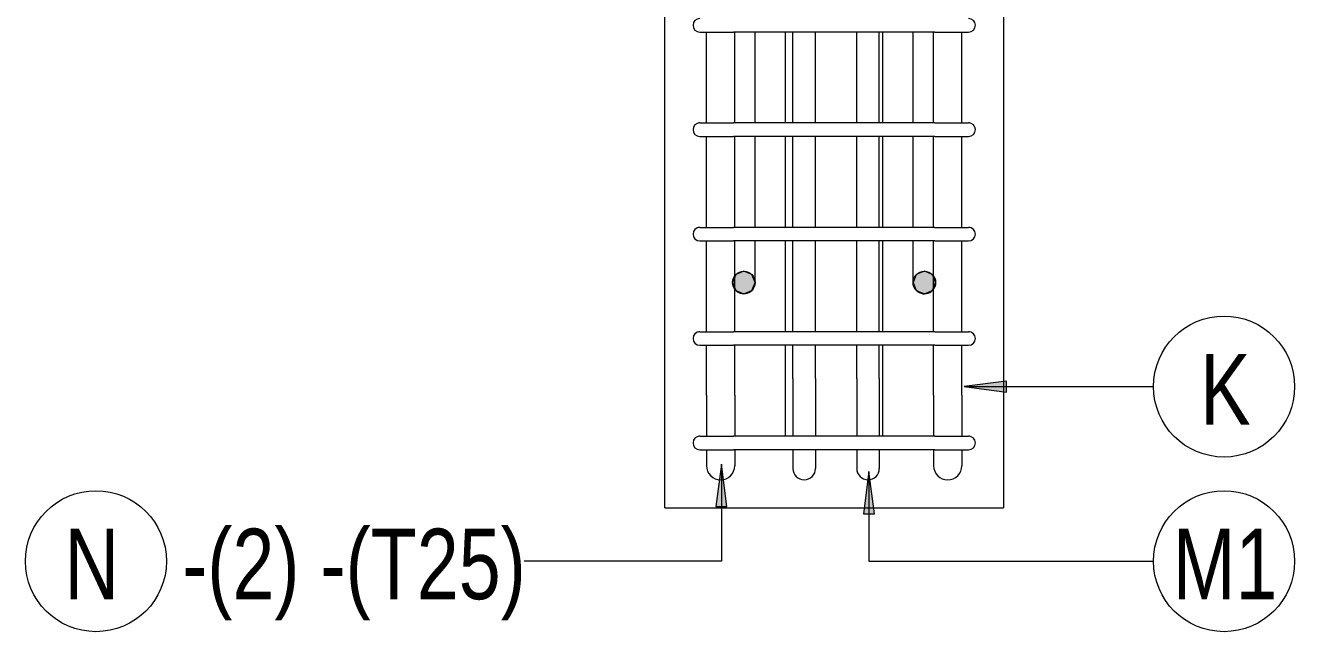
# Model space of a CAD drawing. Header units: millimetres. Extents: x 9013 to 19551, y 11604 to 23400.
# Drawn here: x 13755 to 14880, y 11604 to 12142 of the extents above; entities that cross this region are included whole.
import ezdxf

# ---------------------------------------------------------------- set-up
doc = ezdxf.new("R2010")
doc.units = ezdxf.units.MM
for name, color, linetype, lineweight in [('S-BEAM', 12, 'Continuous', 18), ('S-RBAR', 171, 'Continuous', 18), ('S-RBAR-IDEN', 171, 'Continuous', 9)]:
    doc.layers.add(name, color=color, linetype=linetype, lineweight=lineweight)
doc.styles.add('Nirmala UI Semilight', font='NirmalaS.ttf', dxfattribs={"width": 0.8, "height": 62.5})

# ---------------------------------------------------------------- blocks, each defined once
blk = doc.blocks.new('M_Rebar Tag_rfa MARK - ARROW-794226-Elevation Top 2')
at = {"layer": 'S-RBAR-IDEN'}
blk.add_circle((11210.2, 12280.7), 62.5, dxfattribs=at)

msp = doc.modelspace()

# ---------------------------------------------------------------- hatches: boundary and pattern name
at = {"layer": 'S-RBAR'}
for points in [[(14392, 11903.8), (14399.1, 11906.7), (14402, 11913.8), (14399.1, 11920.9), (14392, 11923.8), (14384.9, 11920.9), (14382, 11913.8), (14384.9, 11906.7)], [(14552, 11903.8), (14559.1, 11906.7), (14562, 11913.8), (14559.1, 11920.9), (14552, 11923.8), (14544.9, 11920.9), (14542, 11913.8), (14544.9, 11906.7)]]:
    msp.add_hatch(color=256, dxfattribs=at).paths.add_polyline_path(points)
h = msp.add_hatch(color=256, dxfattribs=at)
edge = h.paths.add_edge_path()
edge.add_arc((14392, 11913.8), 10, 0, 360)
h = msp.add_hatch(color=256, dxfattribs=at)
edge = h.paths.add_edge_path()
edge.add_arc((14552, 11913.8), 10, 0, 360)
at = {"layer": 'S-RBAR-IDEN'}
for points in [[(14587.3, 11821.5), (14624.8, 11816.5), (14624.8, 11826.4)], [(14372.2, 11752.7), (14367.2, 11715.2), (14377.1, 11715.2)], [(14502.9, 11746.1), (14498, 11708.6), (14507.9, 11708.6)]]:
    msp.add_hatch(color=256, dxfattribs=at).paths.add_polyline_path(points)

# ---------------------------------------------------------------- linework, layer by layer
at = {"layer": 'S-BEAM'}
for p, q in [((14322, 11713.8), (14322, 12713.8)), ((14622.2, 12713.8), (14622.2, 11713.8)), ((14322, 11713.8), (14622.2, 11713.8))]:
    msp.add_line(p, q, dxfattribs=at)
at = {"layer": 'S-RBAR'}
for p, q in [((14353, 12136), (14354, 12136)), ((14354.3, 12136), (14355, 12136)), ((14355, 12136), (14357.6, 12136)), ((14357.6, 12136), (14359.4, 12136)), ((14359, 12055.4), (14359, 12136)), ((14359.4, 12136), (14363, 12136)), ((14362.9, 12136), (14365.6, 12136)), ((14365.6, 12136), (14369.9, 12136)), ((14369.9, 12136), (14372.9, 12136)), ((14372.9, 12136), (14378, 12136)), ((14378, 12136), (14381.4, 12136)), ((14381.4, 12136), (14383, 12136)), ((14561.2, 12136), (14383, 12136)), ((14384, 12055.4), (14384, 12136)), ((14402, 12055.4), (14402, 12136)), ((14429.1, 12055.4), (14429.1, 12136)), ((14435.6, 12055.4), (14435.6, 12136)), ((14455.6, 12055.4), (14455.6, 12136)), ((14492.1, 12055.4), (14492.1, 12136)), ((14512.1, 12055.4), (14512.1, 12136)), ((14515.1, 12055.4), (14515.1, 12136)), ((14542, 12055.4), (14542, 12136)), ((14560.2, 12055.4), (14560.2, 12136)), ((14561.2, 12136), (14591.2, 12136)), ((14585.2, 12055.4), (14585.2, 12136)), ((14353, 12055.4), (14354, 12055.4)), ((14354.3, 12055.4), (14355, 12055.4)), ((14355, 12055.4), (14357.6, 12055.4)), ((14357.6, 12055.4), (14359.4, 12055.4)), ((14359.4, 12055.4), (14361.8, 12055.4)), ((14361.8, 12055.4), (14362.6, 12055.4)), ((14362.6, 12055.4), (14381.8, 12055.4)), ((14381.8, 12055.4), (14383, 12055.4)), ((14561.2, 12055.4), (14383, 12055.4)), ((14561.2, 12055.4), (14591.2, 12055.4)), ((14353, 12043.4), (14354, 12043.4)), ((14354.3, 12043.4), (14355, 12043.4)), ((14355, 12043.4), (14357.6, 12043.4)), ((14357.6, 12043.4), (14359.4, 12043.4)), ((14359, 11962.7), (14359, 12043.4)), ((14359.4, 12043.4), (14363, 12043.4)), ((14362.9, 12043.4), (14365.6, 12043.4)), ((14365.6, 12043.4), (14369.9, 12043.4)), ((14369.9, 12043.4), (14372.9, 12043.4)), ((14372.9, 12043.4), (14378, 12043.4)), ((14378, 12043.4), (14381.4, 12043.4)), ((14381.4, 12043.4), (14383, 12043.4)), ((14561.2, 12043.4), (14383, 12043.4)), ((14384, 11962.7), (14384, 12043.4)), ((14402, 11993.8), (14402, 12043.4)), ((14429.1, 11962.7), (14429.1, 12043.4)), ((14435.6, 11962.7), (14435.6, 12043.4)), ((14455.6, 11962.7), (14455.6, 12043.4)), ((14492.1, 11962.7), (14492.1, 12043.4)), ((14512.1, 11962.7), (14512.1, 12043.4)), ((14515.1, 11962.7), (14515.1, 12043.4)), ((14542, 11993.8), (14542, 12043.4)), ((14560.2, 11962.7), (14560.2, 12043.4)), ((14561.2, 12043.4), (14591.2, 12043.4)), ((14585.2, 11962.7), (14585.2, 12043.4)), ((14402, 11962.7), (14402, 11993.8)), ((14542, 11962.7), (14542, 11993.8)), ((14353, 11962.7), (14354, 11962.7)), ((14354.3, 11962.7), (14355, 11962.7)), ((14355, 11962.7), (14357.6, 11962.7)), ((14357.6, 11962.7), (14359.4, 11962.7)), ((14359.4, 11962.7), (14361.8, 11962.7)), ((14361.8, 11962.7), (14362.6, 11962.7)), ((14362.6, 11962.7), (14381.8, 11962.7)), ((14381.8, 11962.7), (14383, 11962.7)), ((14561.2, 11962.7), (14383, 11962.7)), ((14561.2, 11962.7), (14591.2, 11962.7)), ((14353, 11950.7), (14354, 11950.7)), ((14354.3, 11950.7), (14355, 11950.7)), ((14355, 11950.7), (14357.6, 11950.7)), ((14357.6, 11950.7), (14359.4, 11950.7)), ((14359, 11870.1), (14359, 11950.7)), ((14359.4, 11950.7), (14363, 11950.7)), ((14362.9, 11950.7), (14365.6, 11950.7)), ((14365.6, 11950.7), (14369.9, 11950.7)), ((14369.9, 11950.7), (14372.9, 11950.7)), ((14372.9, 11950.7), (14378, 11950.7)), ((14378, 11950.7), (14381.4, 11950.7)), ((14381.4, 11950.7), (14383, 11950.7)), ((14561.2, 11950.7), (14383, 11950.7)), ((14384, 11870.1), (14384, 11950.7)), ((14402, 11913.8), (14402, 11950.7)), ((14429.1, 11870.1), (14429.1, 11950.7)), ((14435.6, 11870.1), (14435.6, 11950.7)), ((14455.6, 11870.1), (14455.6, 11950.7)), ((14492.1, 11870.1), (14492.1, 11950.7)), ((14512.1, 11870.1), (14512.1, 11950.7)), ((14515.1, 11870.1), (14515.1, 11950.7)), ((14542, 11913.8), (14542, 11950.7)), ((14560.2, 11870.1), (14560.2, 11950.7)), ((14561.2, 11950.7), (14591.2, 11950.7)), ((14585.2, 11870.1), (14585.2, 11950.7)), ((14392, 11923.8), (14384.9, 11920.9)), ((14399.1, 11920.9), (14392, 11923.8)), ((14552, 11923.8), (14544.9, 11920.9)), ((14559.1, 11920.9), (14552, 11923.8)), ((14384.9, 11920.9), (14382, 11913.8)), ((14382, 11913.8), (14384.9, 11906.7)), ((14402, 11913.8), (14399.1, 11920.9)), ((14399.1, 11906.7), (14402, 11913.8)), ((14544.9, 11920.9), (14542, 11913.8)), ((14542, 11913.8), (14544.9, 11906.7)), ((14562, 11913.8), (14559.1, 11920.9)), ((14559.1, 11906.7), (14562, 11913.8)), ((14384.9, 11906.7), (14392, 11903.8)), ((14392, 11903.8), (14399.1, 11906.7)), ((14544.9, 11906.7), (14552, 11903.8)), ((14552, 11903.8), (14559.1, 11906.7)), ((14353, 11870.1), (14354, 11870.1)), ((14354.3, 11870.1), (14355, 11870.1)), ((14355, 11870.1), (14357.6, 11870.1)), ((14357.6, 11870.1), (14359.4, 11870.1)), ((14359.4, 11870.1), (14361.8, 11870.1)), ((14361.8, 11870.1), (14362.6, 11870.1)), ((14362.6, 11870.1), (14381.8, 11870.1)), ((14381.8, 11870.1), (14383, 11870.1)), ((14561.2, 11870.1), (14383, 11870.1)), ((14561.2, 11870.1), (14591.2, 11870.1)), ((14353, 11858.1), (14354, 11858.1)), ((14354.3, 11858.1), (14355, 11858.1)), ((14355, 11858.1), (14357.6, 11858.1)), ((14357.6, 11858.1), (14359.4, 11858.1)), ((14359, 11813.8), (14359, 11858.1)), ((14359.4, 11858.1), (14363, 11858.1)), ((14362.9, 11858.1), (14365.6, 11858.1)), ((14365.6, 11858.1), (14369.9, 11858.1)), ((14369.9, 11858.1), (14372.9, 11858.1)), ((14372.9, 11858.1), (14378, 11858.1)), ((14378, 11858.1), (14381.4, 11858.1)), ((14381.4, 11858.1), (14383, 11858.1)), ((14561.2, 11858.1), (14383, 11858.1)), ((14384, 11813.8), (14384, 11858.1)), ((14429.1, 11777.5), (14429.1, 11858.1)), ((14435.6, 11828.8), (14435.6, 11858.1)), ((14455.6, 11828.8), (14455.6, 11858.1)), ((14492.1, 11828.8), (14492.1, 11858.1)), ((14512.1, 11828.8), (14512.1, 11858.1)), ((14515.1, 11777.5), (14515.1, 11858.1)), ((14560.2, 11813.8), (14560.2, 11858.1)), ((14561.2, 11858.1), (14591.2, 11858.1)), ((14585.2, 11813.8), (14585.2, 11858.1)), ((14435.6, 11828.8), (14435.6, 11777.2)), ((14455.6, 11828.8), (14455.6, 11777.2)), ((14492.1, 11828.8), (14492.1, 11777.2)), ((14512.1, 11828.8), (14512.1, 11777.2)), ((14359, 11813.8), (14359, 11777.3)), ((14384, 11813.8), (14384, 11777.3)), ((14560.2, 11813.8), (14560.2, 11777.3)), ((14585.2, 11813.8), (14585.2, 11777.3)), ((14353, 11777.5), (14354, 11777.5)), ((14354.3, 11777.5), (14355, 11777.5)), ((14355, 11777.5), (14357.6, 11777.5)), ((14357.6, 11777.5), (14359.4, 11777.5)), ((14359.4, 11777.5), (14361.8, 11777.5)), ((14361.8, 11777.5), (14362.6, 11777.5)), ((14362.6, 11777.5), (14381.8, 11777.5)), ((14381.8, 11777.5), (14383, 11777.5)), ((14561.2, 11777.5), (14383, 11777.5)), ((14561.2, 11777.5), (14591.2, 11777.5)), ((14353, 11765.5), (14354, 11765.5)), ((14354.3, 11765.5), (14355, 11765.5)), ((14355, 11765.5), (14357.6, 11765.5)), ((14357.6, 11765.5), (14359.4, 11765.5)), ((14359, 11765.2), (14359, 11751.3)), ((14359.4, 11765.5), (14363, 11765.5)), ((14362.9, 11765.5), (14365.6, 11765.5)), ((14365.6, 11765.5), (14369.9, 11765.5)), ((14369.9, 11765.5), (14372.9, 11765.5)), ((14372.9, 11765.5), (14378, 11765.5)), ((14378, 11765.5), (14381.4, 11765.5)), ((14381.4, 11765.5), (14383, 11765.5)), ((14561.2, 11765.5), (14383, 11765.5)), ((14384, 11765.2), (14384, 11751.3)), ((14435.6, 11765.2), (14435.6, 11748.8)), ((14455.6, 11765.2), (14455.6, 11748.8)), ((14492.1, 11765.2), (14492.1, 11748.8)), ((14512.1, 11765.2), (14512.1, 11748.8)), ((14560.2, 11765.2), (14560.2, 11751.3)), ((14561.2, 11765.5), (14591.2, 11765.5)), ((14585.2, 11765.2), (14585.2, 11751.3))]:
    msp.add_line(p, q, dxfattribs=at)
for centre in [(14392, 11913.8), (14552, 11913.8)]:
    msp.add_circle(centre, 10, dxfattribs=at)
for centre, radius, start, end in [((14353, 12142), 6, 90, 270), ((14353, 12142), 6, 90, 270), ((14591.2, 12142), 6, 270, 90), ((14353, 12049.4), 6, 90, 270), ((14353, 12049.4), 6, 90, 270), ((14353, 12049.4), 6, 90, 105), ((14591.2, 12049.4), 6, 75, 90), ((14591.2, 12049.4), 6, 270, 90), ((14353, 11956.7), 6, 90, 270), ((14353, 11956.7), 6, 90, 270), ((14353, 11956.7), 6, 90, 105), ((14591.2, 11956.7), 6, 75, 90), ((14591.2, 11956.7), 6, 270, 90), ((14392, 11913.8), 10, 216.2513, 0), ((14552, 11913.8), 10, 180, 325.8234), ((14353, 11864.1), 6, 90, 270), ((14353, 11864.1), 6, 90, 270), ((14353, 11864.1), 6, 90, 105), ((14591.2, 11864.1), 6, 75, 90), ((14591.2, 11864.1), 6, 270, 90), ((14353, 11771.5), 6, 90, 270), ((14353, 11771.5), 6, 90, 270), ((14353, 11771.5), 6, 90, 105), ((14591.2, 11771.5), 6, 75, 90), ((14591.2, 11771.5), 6, 270, 90), ((14371.5, 11751.3), 12.5, 180, 0), ((14445.6, 11748.8), 10, 180, 360), ((14502.1, 11748.8), 10, 180, 0), ((14572.7, 11751.3), 12.5, 180, 0)]:
    msp.add_arc(centre, radius, start, end, dxfattribs=at)
at = {"layer": 'S-RBAR-IDEN'}
for p, q in [((14624.8, 11826.4), (14587.3, 11821.5)), ((14587.3, 11821.5), (14624.8, 11816.5)), ((14587.3, 11821.5), (14755.1, 11821.5)), ((14624.8, 11816.5), (14624.8, 11826.4)), ((14372.2, 11752.7), (14367.2, 11715.2)), ((14377.1, 11715.2), (14372.2, 11752.7)), ((14372.2, 11752.7), (14372.2, 11666.6)), ((14502.9, 11746.1), (14498, 11708.6)), ((14507.9, 11708.6), (14502.9, 11746.1)), ((14502.9, 11746.1), (14502.9, 11666.6)), ((14367.2, 11715.2), (14377.1, 11715.2)), ((14498, 11708.6), (14507.9, 11708.6)), ((14372.2, 11666.6), (14197.3, 11666.6)), ((14502.9, 11666.6), (14755.1, 11666.6))]:
    msp.add_line(p, q, dxfattribs=at)

# ---------------------------------------------------------------- block references
for p in [(3607.4, -459.2), (2607.7, -614.1), (3607.4, -614.1)]:
    msp.add_blockref('M_Rebar Tag_rfa MARK - ARROW-794226-Elevation Top 2', p, dxfattribs=at)

# ---------------------------------------------------------------- texts
at = {"layer": 'S-RBAR-IDEN', "char_height": 62.5, "attachment_point": 1, "style": 'Nirmala UI Semilight'}
for s, insert, width in [('K', (14796.5, 11850.3), 46.498), ('-(2) -(T25)', (13894.3, 11695.4), 365.569), ('N', (13790.1, 11695.4), 62.532), ('M1', (14772.1, 11695.4), 105.823)]:
    msp.add_mtext(s, dxfattribs=dict(at, insert=insert, width=width))

doc.saveas('drawing.dxf')
